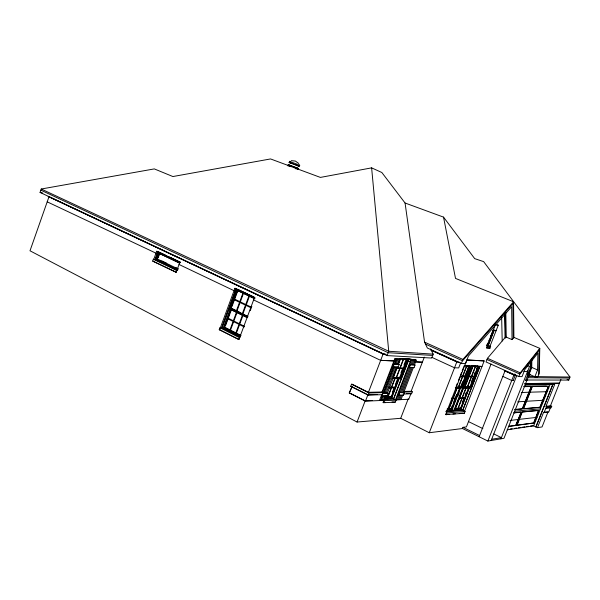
<?xml version="1.0" encoding="UTF-8"?>
<svg xmlns="http://www.w3.org/2000/svg" width="600" height="600" viewBox="0 0 600 600"><rect width="100%" height="100%" fill="white"/><g stroke="black" fill="none" stroke-linecap="round" stroke-linejoin="round"><path stroke-width="0.9" d="M527.812 374.655L527.865 370.657M525.533 380.43L526.868 380.438L525.51 380.468L530.565 367.695L530.632 362.108M527.632 375.127L528.21 375.382L531.15 367.95L531.24 360.502M430.447 348.9L433.23 354.142L431.715 358.05L387.06 355.59L40.057 192.42L41.25 189.015L154.312 168.907L172.89 176.542L270.555 158.94L320.4 177.413L371.625 167.865L381.847 172.507L405.067 203.01L443.528 217.118L455.513 278.415L513.57 301.763L513.893 337.388L539.79 348.353L539.205 373.29L537.81 376.808L534.862 376.77L529.058 374.205L531.743 367.41L531.84 359.918M534.862 376.77L537.562 369.952L537.915 353.085L524.857 369.51L522.053 376.612L518.79 376.575L486.037 361.972L487.47 358.305L505.05 337.635L504.57 313.83M179.88 262.147L176.197 272.28L152.692 261.082L153.36 259.245L155.078 259.545L177.315 270.225M153.788 259.32L156.727 251.19L180.517 262.44M155.078 259.545L157.95 251.587L165.39 255.105M155.415 259.35L158.078 252L158.715 252.12L156.06 259.462L155.415 259.35L177.18 269.798M178.267 269.025L157.087 258.877L159.075 253.373L159.712 253.493L158.295 257.423M157.403 258.938L159.398 253.433L179.797 263.1M175.77 272.212L176.453 270.345L176.873 270.413M254.528 297.472L238.928 339.555L219.233 329.715L219.952 327.78L221.587 327.915L240.06 337.275M219.233 329.715L219.645 329.745L234.96 288.218L255.022 297.697M221.587 327.915L236.108 288.562L234.907 288.375L254.468 297.638M239.903 336.81L221.962 327.728L236.25 289.005L236.85 289.095L229.583 308.79L247.65 317.685M221.962 327.728L223.185 327.832L230.19 308.865L246.585 316.897M231.06 306.487L232.657 302.16M235.215 295.245L236.167 292.65M248.017 316.665L230.715 308.205L237.27 290.438L237.87 290.528L231.945 306.585M230.715 308.205L237.57 290.483M240.675 335.52L224.31 327.255L230.843 309.562L224.618 327.285L241.02 335.565M225.54 325.627L231.45 309.638M236.385 310.868L239.558 302.288L234.173 299.692M242.978 293.048L239.798 301.635L234.413 299.048M229.95 329.978L233.108 321.435L227.76 318.772M236.513 312.225L233.347 320.782L228 318.127M236.91 311.123L240.083 302.535L245.513 305.153L242.325 313.77M243.502 293.295L240.322 301.89L245.752 304.507L248.947 295.875M230.468 330.24L233.625 321.69L239.025 324.375L235.845 332.955M237.03 312.48L233.865 321.045L239.265 323.73L242.445 315.135M242.85 314.025L246.045 305.407L250.74 307.673M249.48 296.13L246.285 304.755L250.98 307.02M236.37 333.218L239.55 324.638L244.208 326.955M242.97 315.39L239.79 323.985L244.447 326.31M238.53 339.532L239.655 337.597M250.237 310.673L251.827 306.397M381.877 394.373L382.455 394.665L368.19 395.107L350.707 386.332L351.517 384.217L352.222 384.217L368.43 392.325L382.013 391.98L383.25 392.595L381.93 396.045L381.315 395.737L382.605 395.692L380.775 400.493L380.145 400.185L384.645 400.327L386.475 395.565M349.275 392.955L352.035 386.632L349.275 392.955L365.46 401.16L384.645 400.327M384.975 354.015L383.138 353.91L48.99 196.748L30 250.792L357.06 422.033L365.183 400.83L372.465 400.515M368.43 392.325L383.138 353.91M365.46 401.16L367.905 394.778L377.197 394.5M368.19 395.107L369.007 392.97L383.25 392.595M387.06 355.59L388.725 351.255L371.625 167.865M382.013 391.98L394.74 358.837L400.38 359.37L398.535 364.163L393.502 363.975L399.158 364.455L398.107 367.192L392.438 366.743M379.462 400.553L381.84 394.357M400.38 359.37L395.362 359.13L382.373 392.978L388.132 393.143L387.082 395.865L381.93 396.045M393.06 367.043L394.125 364.275M380.76 400.493L382.605 395.692M393.705 366.78L383.655 392.94L388.132 393.143M396.615 359.19L394.763 364.02L396.638 359.19L395.993 358.897M383.678 392.94L393.72 366.78M382.08 400.44L381.465 400.132L382.058 400.44L383.918 395.647M384.945 392.91L394.987 366.825M396.022 364.072L397.897 359.25L397.252 358.957M385.2 395.603L383.347 400.38L382.733 400.08M386.235 392.873L396.248 366.862M397.283 364.118L399.143 359.31L398.505 359.017M384.743 399.338L393.66 398.97L396.06 400.155L395.295 402.143L383.73 402.705L383.115 402.405L384.03 400.02M399.757 359.077L399.96 358.567L411.143 359.123L395.46 399.862M393.42 376.56L396.548 368.423L399.713 368.513L396.3 377.392M398.055 364.493L400.245 358.785M383.73 402.705L384.51 400.665L396.06 400.155M387.518 392.835L397.485 366.9L398.107 367.192M387.81 396.683L391.207 387.832L388.793 387.87M394.875 378.3L391.47 387.158L389.055 387.195M388.118 396.668L391.522 387.825L394.695 387.772M403.395 358.942L399.967 367.837L396.803 367.748M396.607 377.4L400.02 368.52L403.14 368.603M403.695 358.957L400.275 367.853L403.395 367.942M392.535 391.987L394.207 387.645M395.543 384.173L397.215 379.83M385.725 396.998L391.763 396.772L398.783 378.532L398.332 378.315L391.312 396.555L385.373 396.765M400.972 372.847L402.645 368.49M403.987 365.002L405.668 360.645M384.885 398.018L391.838 397.755L399.36 378.202L400.268 378.638L407.745 359.19M393.72 377.595L400.2 377.64L407.243 359.325L406.793 359.115L399.743 377.423L393.105 377.37M384.96 398.993L393.638 398.64L408.982 358.77M393.66 398.97L408.96 359.22M402.772 395.025L401.002 399.615L395.588 399.525L396.188 399.825L411.562 359.91L416.22 360.135L414.442 364.755L409.763 364.575L408.772 367.26L414.022 367.673L415.043 365.032L414.442 364.755M403.875 394.005L411.577 393.765L412.32 391.83L404.632 392.033L403.365 395.317L397.972 395.183L399.037 392.543L404.377 392.685L399 392.528M398.58 395.475L399.6 392.82M409.342 367.53L410.37 364.868L415.043 365.032M399.195 395.145L397.388 399.772L396.787 399.472M400.192 392.498L409.928 367.282M410.933 364.62L412.748 359.962L412.118 359.685M401.393 392.46L411.105 367.32M412.103 364.665L413.91 360.022L413.287 359.737M399.795 399.668L401.588 395.062M402.585 392.43L412.268 367.358M413.272 364.71L415.072 360.075L414.45 359.798M422.362 362.205L414.84 361.875L415.62 359.85L416.22 360.135M403.785 392.4L413.423 367.388L414.022 367.673M357.06 422.033L400.702 418.283L408.158 398.993L408.743 399.278L410.985 393.48L411.577 393.765M404.295 391.425L411.143 391.252L424.305 357.165M400.702 418.283L429.255 432.743L456.847 361.793L431.347 350.228M460.597 362.97L458.685 367.913L454.522 367.778L431.97 357.397M405.067 203.01L424.56 342.142L427.373 348.03L461.362 363.442L462.93 359.43L513.57 301.763M456.21 386.22L457.215 383.64M458.558 380.19L459.562 377.61M460.485 375.248L461.49 372.66M462.165 370.935L463.845 366.615M446.393 411.645L462.772 410.347L465.082 411.457L464.362 413.295L445.62 414.577L466.89 359.94L484.185 360.892L464.505 411.18M446.22 414.87L446.963 412.957L465.082 411.457M448.77 408.982L452.76 398.76M456.998 387.885L453 398.13L451.312 398.205M449.025 408.967L453.007 398.745L455.513 398.625M457.245 387.877L453.255 398.115L455.752 398.002M458.377 387.037L462.382 376.77L459.9 376.748M466.635 365.85L462.63 376.14L460.147 376.11M458.625 387.037L462.63 376.77L465.067 376.8M466.882 365.858L462.87 376.14L465.315 376.17M451.447 407.7L452.475 405.075M453.15 403.335L454.853 398.97M455.535 397.222L456.555 394.605M447.442 409.327L451.987 408.998L460.162 388.043L459.72 387.832L451.553 408.78L447.067 409.11M460.98 385.942L462.623 381.735M464.588 376.688L466.882 370.8M467.543 369.12L468.525 366.593M446.625 410.31L452.002 409.905L460.65 387.72M456.705 387.067L461.092 386.993L469.298 365.955M457.815 396.232L459.15 392.82M455.31 387.308L461.535 387.202L469.748 366.157L468.855 365.752M470.145 366.075L461.535 388.132L455.4 388.26M467.978 372.877L469.627 368.64M463.74 384.66L462.757 387.18L470.393 387.045L478.418 366.495L477.982 366.3L469.95 386.842L463.125 386.955M445.717 411.382L453.757 410.76L471.368 365.632M471.84 365.655L454.26 410.715L462.772 410.055L480 365.985M459.202 398.452L455.272 408.51L460.612 408.12L468.607 387.66M459.442 397.838L463.373 387.765M455.52 408.495L459.442 398.445L461.865 398.332L457.965 408.315M463.612 387.757L459.683 397.822L462.105 397.717L466.005 387.713M464.737 386.933L468.675 376.83L467.077 376.815M472.868 366.097L468.923 376.215L467.325 376.192M464.978 386.925L468.915 376.837L471.278 376.86L467.362 386.888M473.107 366.105L469.155 376.215L471.518 376.245L475.44 366.195M458.205 408.3L462.105 398.317L464.49 398.205M466.245 387.705L462.345 397.702L464.722 397.597M467.603 386.88L471.51 376.86L473.842 376.882M475.673 366.21L471.757 376.245L474.082 376.275M462.18 402.803L463.845 398.543M465.173 395.13L466.178 392.572M454.103 408.84L461.048 408.33L469.043 387.862M471.188 382.358L472.86 378.082M474.202 374.655L475.2 372.09M476.543 368.67L477.54 366.097M454.207 409.74L461.048 409.222L469.507 387.548M478.785 366.45L470.377 387.96L462.952 388.103M487.463 344.535L488.19 342.69M488.85 340.995L489.63 338.993M490.298 337.298L491.018 335.445M491.077 335.288L493.192 329.895M486.405 347.737L495.412 324.66L498.285 325.125L489.322 348.007L486.405 347.737L489.915 348.27L490.635 346.418L486.817 345.248M486.998 348L487.732 346.132L490.635 346.418M462.772 410.347L479.895 366.54M486.487 344.895L488.287 345.075L494.077 330.27M488.28 345.39L494.303 329.978M429.255 432.743L462.472 428.528L462.938 427.32L466.425 426.893L491.062 363.998M479.123 436.74L505.005 370.905L513.938 374.888L515.977 375.18L514.335 375.15L504.195 370.635L505.47 370.665M462.472 428.528L487.875 441.06L513.938 374.888M514.335 375.15L514.815 373.92M502.838 376.418L511.74 380.468L513.21 380.468L515.408 374.873M491.183 440.49L516.817 375.442M518.79 376.575L520.26 372.832L539.79 348.353M500.94 438.817L529.643 366.157L526.92 366.075M528.952 375.15L504.007 438.285L487.875 441.06M508.44 426.338L515.67 425.34L521.19 412.178L515.933 425.467L508.702 426.465M514.755 409.478L522.21 408.81L531.345 386.505L522.472 408.938L515.025 409.605M537.03 417.353L519.053 419.377L516.75 425.19L533.888 422.978L538.612 410.31L521.993 411.952L519.375 418.553M523.597 407.895L526.215 401.272L543.825 400.245M526.545 400.455L529.808 392.205L547.23 391.673M530.138 391.373L532.118 386.362L546.45 386.092M538.868 410.423L522.255 412.072L517.013 425.317L533.888 422.978M548.498 386.175L532.38 386.482L523.537 408.84L540.082 407.362L548.498 386.175L539.835 407.243L523.268 408.72M533.632 422.857L538.612 410.31M534.832 421.388L535.852 418.822M537.21 415.41L538.222 412.845M541.957 403.44L542.977 400.868M544.342 397.44L545.362 394.875M507.165 429.81L533.64 425.888L550.298 383.947M533.64 425.888L535.905 426.952L552.93 384.097M535.905 426.952L552.765 384.705M535.98 426.945L537.495 427.65L543.562 412.373L548.685 412.103L550.485 407.588M544.072 412.605L545.895 408.015L551.13 407.798L551.73 406.29L547.013 406.71L546 406.252L554.692 384.39L525.112 384.787M546.405 408.248L547.013 406.71M560.955 379.41L550.433 405.862L546 406.252M526.192 379.995L568.793 380.07L570 377.048L483.653 261.63L474.705 258.645L443.528 217.118M505.793 312.442L506.25 337.14L512.033 339.6L513.893 337.388M505.05 337.635L505.627 337.875L506.25 337.14M491.655 439.283L501.405 437.64L493.822 433.942M537.495 427.65L542.048 426.945L548.033 411.893L544.463 412.275M510.285 429.015L512.115 428.745M514.86 428.34L516.69 428.07M518.513 427.8L520.342 427.537M522.173 427.268L524.91 426.862M526.74 426.592L528.57 426.322M530.4 426.053L533.138 425.655M509.895 420.487L519.053 419.377M291.3 160.68L295.388 161.062L298.733 163.47M513.803 412.763L520.92 412.058M514.072 412.89L521.19 412.178M545.895 408.015L549.562 407.67M514.8 411.225L540.428 408.803M445.62 414.577L449.25 414.27M452.888 413.955L455.61 413.715M459.248 413.408L462.877 413.092M449.325 409.612L451.125 409.478M456.757 409.058L458.467 408.93M449.287 408.697L451.987 408.998M458.445 408.037L461.048 408.33M517.778 401.835L526.215 401.272M383.115 402.405L384.9 402.315M392.018 401.978L395.295 402.143M396.188 399.825L408.743 399.278M521.46 392.52L529.808 392.205M385.68 396.518L388.275 396.42M397.972 395.183L400.395 395.1L398.595 399.72L397.995 399.428M406.702 393.607L410.985 393.48M455.7 388.125L460.162 388.043M463.088 387.982L467.34 387.9M523.822 386.52L531.082 386.385M524.1 386.647L531.345 386.505M394.95 387.112L391.778 387.158L395.183 378.3L398.332 378.315M525.053 384.93L554.64 384.518M350.707 386.332L352.035 386.632M527.04 384.42L536.287 384.308M524.865 383.52L559.447 383.197M524.85 383.558L559.44 383.228M511.755 380.43L513.21 380.43M392.287 378.502L398.783 378.532M392.85 378.6L400.268 378.638M528.037 377.678L569.595 378.053M527.572 376.5L570 377.048M528.21 375.382L529.717 375.405L530.183 374.228L529.058 374.205M538.74 374.468L539.168 349.935L519.923 374.085L486.99 359.528M523.89 371.438L527.505 371.543M464.513 365.955L469.748 366.157M470.94 366.202L478.418 366.495M472.748 365.692L478.185 365.91M464.183 365.752L481.987 366.465M461.362 363.442L465.495 363.63L468.465 356.002L511.658 306.653L512.033 339.6M380.678 360.33L393.938 360.915L380.663 360.375L253.612 299.94M414.855 361.83L422.377 362.16M415.62 359.85L410.955 359.625L411.562 359.91M459.285 362.16L457.207 362.062L431.077 350.205M403.522 358.493L408.075 358.725M399.893 358.74L411.082 359.295M399.03 358.92L407.243 359.325M466.89 359.985L484.155 360.93M386.22 354.353L383.438 354.195L48.142 196.455M432.728 355.447L388.17 352.702L40.852 190.148M433.23 354.142L388.725 351.255L41.25 189.015M224.31 327.255L224.925 327.308M229.583 308.79L230.19 308.865M493.215 330.315L496.08 330.728L494.895 330.225M235.275 290.827L234.053 290.685L179.032 264.487M495.412 324.705L498.255 325.163M290.032 162.833L291.045 163.17M152.692 261.082L176.197 272.28M157.087 258.877L157.725 258.998M157.178 253.733L47.197 201.833M40.057 192.42L42.795 193.058M297.397 168.127L295.185 167.25M299.265 165.083L299.812 165.248L289.327 161.31L290.212 161.678M287.775 165.75L288.21 165.9M298.095 165.907L299.407 166.358L296.903 165.375M292.013 166.058L288.105 164.625L289.447 165.157M297.278 168.113L298.582 168.562L296.085 167.595M291.038 165.69L289.433 165.135M288.968 166.178L290.002 166.56M291.233 163.222L293.895 164.227M292.83 163.83L288.923 162.413L289.808 162.78M291.645 165.907L293.07 166.455M293.82 164.19L296.505 165.203M293.002 166.417L294.375 166.935M294.157 166.86L295.68 167.43M294.975 164.64L298.087 165.847M295.267 168.54L296.415 168.975M297.315 169.328L297.915 169.56M487.403 344.692L488.287 345.075M567.075 379.32L568.793 380.07M487.132 345.877L487.732 346.132M489.322 348.007L489.915 348.27M531.743 367.41L537.562 369.952M530.565 367.695L531.15 367.95M487.47 358.305L520.26 372.832M424.56 342.142L462.93 359.43M425.498 344.108L462.592 360.78L512.933 303.397L513.278 338.123M550.095 405.548L551.73 406.29M469.515 386.64L470.393 387.045M408.36 360.772L410.168 361.665M461.092 386.993L461.535 387.202M409.763 364.575L410.37 364.868M394.74 358.837L395.362 359.13M398.535 364.163L399.158 364.455M169.523 257.055L180.255 262.14M237.735 289.327L247.507 293.955M249.135 294.72L254.017 297.038M156.675 251.347L179.895 262.327M238.343 290.85L254.978 298.733M159.075 253.373L179.483 263.048M237.27 290.438L254.685 298.695M161.797 260.94L166.68 263.28M175.642 267.57L178.08 268.74M160.89 261.33L170.085 265.74M160.042 261.18L170.078 265.995M175.095 268.403L176.767 269.205M156.06 259.462L177.81 269.903M399.293 377.205L400.2 377.64M153.36 259.245L176.453 270.345M461.048 409.222L462.772 410.055M463.785 413.01L464.362 413.295M452.002 409.905L453.757 410.76M411.143 391.252L412.32 391.83M468.562 421.635L482.88 428.61M403.44 391.447L404.632 392.033M446.362 412.665L446.963 412.957M231.322 308.272L239.558 312.3M231.015 308.243L247.538 316.32M230.843 309.562L247.305 317.632M402.81 395.04L403.365 395.317M462.938 427.32L479.603 435.533M399.202 399.375L399.817 399.668M390.87 396.33L391.763 396.772M391.838 397.755L393.638 398.64M386.513 395.58L387.082 395.865M383.903 400.365L384.51 400.665M351.517 384.217L369.007 392.97M351.683 386.632L367.905 394.778M224.61 328.298L240.278 336.135M223.185 327.832L240.292 336.487M349.627 392.947L365.183 400.83M219.952 327.78L239.257 337.567M219.645 329.745L238.928 339.555M501.66 317.565L502.2 340.987M505.14 313.163L505.627 337.875"/></g></svg>
